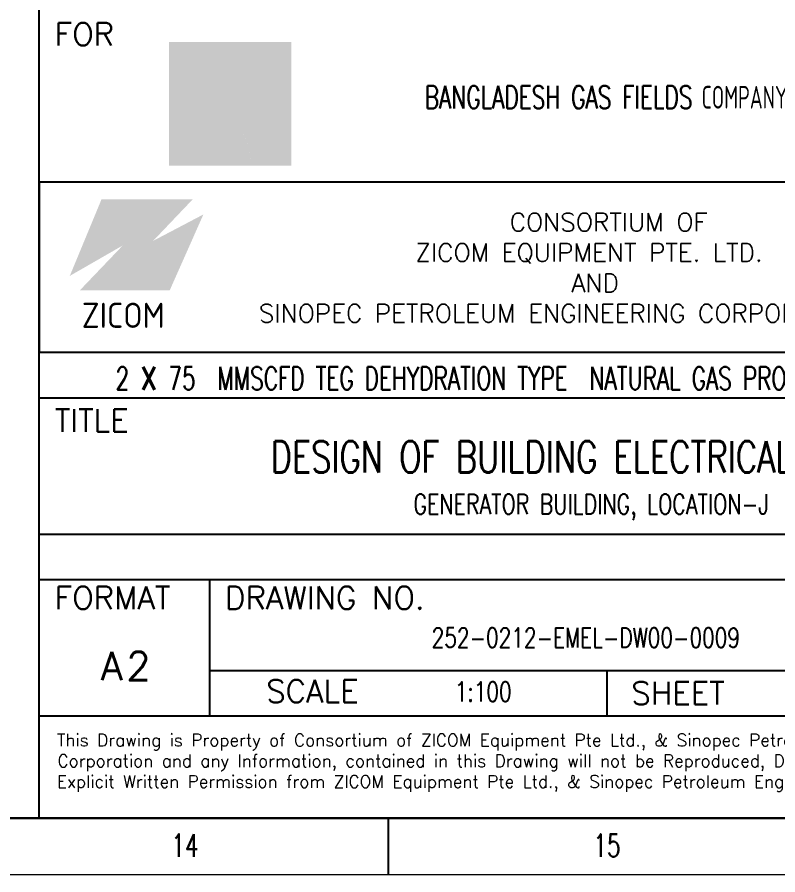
# Model space of a CAD drawing. Header units: inches. Extents: x 1083 to 6056, y 633 to 1543.
# Drawn here: x 1979.5 to 2102.8, y 635.3 to 774.3 of the extents above; entities that cross this region are included whole.
import ezdxf

# ---------------------------------------------------------------- set-up
doc = ezdxf.new("R2010")
doc.units = ezdxf.units.IN
doc.header["$MEASUREMENT"] = 0
doc.layers.add('E-MDB', color=1, linetype='Continuous', lineweight=30)
doc.layers.add('TEG BORDER', color=7, linetype='Continuous')
doc.styles.add('1', font='isocp.shx')
doc.styles.add('TAVE1', font='ROMANS.shx', dxfattribs={"width": 0.75})
doc.styles.add('TEG BORDER', font='txt_qlt.shx', dxfattribs={"width": 0.7, "bigfont": 'hztxt.shx'})

# ---------------------------------------------------------------- blocks, each defined once
blk = doc.blocks.new('BGFCL LOGO')
at = {"layer": 'TEG BORDER', "true_color": 0x208000}
h = blk.add_hatch(color=86, dxfattribs=at)
h.dxf.hatch_style = 1
h.paths.add_polyline_path([(-3.311, 4.651, -0.3364), (2.707, 2.925, -0.250293), (3.335, -2.747, -0.115757), (2.007, -5.006, -0.015601), (1.999, -5.326), (5.618, -5.326), (5.618, 5.563), (-5.159, 5.563), (-5.159, -5.326), (-1.146, -5.326, -0.422857), (-2.276, -1.044), (-1.922, -0.595, 0.077855), (-0.928, 1.081, 0.501674)])
h.paths.add_polyline_path([(-0.382, -1.742), (-0.382, -2.978, -0.544237), (0.126, -4.203, -0.111771), (-0.606, -4.835), (-0.606, 0.445), (-1.015, 0.445), (-1.015, -5.326), (-0.51, -5.326, 0.705169)], flags=17)
at = {"layer": 'TEG BORDER', "true_color": 0xf9d406}
h = blk.add_hatch(color=40, dxfattribs=at)
h.dxf.hatch_style = 1
h.paths.add_polyline_path([(2.707, 2.925, 0.3364), (-3.311, 4.651, -0.501674), (-0.928, 1.081, -0.077855), (-1.922, -0.595), (-2.276, -1.044, 0.422857), (-1.146, -5.326), (-1.015, -5.326), (-1.015, 0.445), (-0.606, 0.445), (-0.606, -4.835, 0.111771), (0.126, -4.203, 0.544237), (-0.382, -2.978), (-0.382, -1.742, -0.705169), (-0.51, -5.326), (1.564, -5.326, 0.232253), (0.315, -1.881, -0.645373), (1.432, 0.431), (1.432, -0.743, 0.666027), (0.983, -1.969, -0.15986), (2.007, -5.006, 0.115757), (3.335, -2.747, 0.250293)])
at = {"layer": 'TEG BORDER', "true_color": 0xfa0505}
h = blk.add_hatch(color=1, dxfattribs=at)
h.dxf.hatch_style = 1
h.paths.add_polyline_path([(1.432, 0.431, 0.645373), (0.315, -1.881, -0.232253), (1.564, -5.326), (1.999, -5.326, 0.175899), (0.983, -1.969, -0.666027), (1.432, -0.743)])
blk = doc.blocks.new('ZICOM LOGO')
at = {"layer": 'TEG BORDER', "true_color": 0xff3333}
blk.add_hatch(color=20, dxfattribs=at).paths.add_polyline_path([(6.201, 2.803), (3.231, -3.888), (-4.69, -3.888), (-0.905, 0.069), (-5.564, -2.608), (-2.768, 4.141), (5.269, 4.141), (1.775, 0.476)])
at = {"layer": 'TEG BORDER', "color": 172, "style": '1'}
blk.add_text('ZICOM', height=2.2147, dxfattribs=at).set_placement((-4.507, -7.183))
blk = doc.blocks.new('252 BORDER A2')
at = {"linetype": 'Continuous'}
blk.add_line((5, 5), (489, 5), dxfattribs=at)
for p, q in [((489, 5), (589, 5)), ((519.75, 0), (519.75, 5))]:
    blk.add_line(p, q)
at = {"color": 5, "lineweight": 15}
blk.add_lwpolyline([(0, 420), (594, 420), (594, 0), (0, 0)], close=True, dxfattribs=at)
blk.add_lwpolyline([(5, 415), (589, 415), (589, 5), (5, 5)], close=True)
at = {"layer": 'TEG BORDER'}
for p, q in [((489, 5), (489, 116)), ((489, 46), (589, 46)), ((489, 42), (589, 42)), ((489, 30), (589, 30)), ((489, 26), (589, 26)), ((504, 26), (504, 14)), ((504, 18), (574, 18)), ((539, 18), (539, 14)), ((489, 14), (589, 14)), ((489, 14), (589, 14))]:
    blk.add_line(p, q, dxfattribs=at)
at = {"layer": 'TEG BORDER', "color": 0}
for q in [(489, 46), (589, 61)]:
    blk.add_line((489, 61), q, dxfattribs=at)
for name, p in [('BGFCL LOGO', (505.588, 67.757)), ('ZICOM LOGO', (497.26, 55.33))]:
    blk.add_blockref(name, p)
at = {"char_height": 2, "width": 2, "attachment_point": 7, "style": 'TEG BORDER'}
for s, insert in [('\\pi-0.033333;14', (500.672, 1.593)), ('\\pi2.2204e-016;15', (537.797, 1.593))]:
    blk.add_mtext(s, dxfattribs=dict(at, insert=insert))
at = {"layer": 'TEG BORDER', "style": 'TEG BORDER'}
for s, height, p in [(' FOR', 2, (489, 73)), (' TITLE', 2, (489, 39)), (' FORMAT', 2, (489, 23.382)), (' DRAWING NO.', 2, (504, 23.382)), ('A', 2.5, (494.425, 17.132)), ('2', 2.5, (496.675, 17.132)), ('SCALE', 2, (508.99, 15.164)), ('SHEET', 2, (541.151, 15))]:
    blk.add_text(s, height=height, dxfattribs=at).set_placement(p)
at = {"layer": 'TEG BORDER', "color": 7, "style": 'TEG BORDER'}
for s, height, p in [('CONSORTIUM OF', 1.6, (530.433, 56.656)), ('ZICOM EQUIPMENT PTE. LTD.', 1.6, (522.131, 53.978)), ('AND', 1.6, (535.871, 51.3)), ('SINOPEC PETROLEUM ENGINEERING CORPORATION', 1.6, (508.34, 48.631)), ('This Drawing is Property of Consortium of ZICOM Equipment Pte Ltd., & Sinopec Petroleum Engineering', 1.0875, (490.561, 11.315)), ('Corporation and any Information, contained in this Drawing will not be Reproduced, Disclosed to others without', 1.0875, (490.612, 9.492)), ('Explicit Written Permission from ZICOM Equipment Pte Ltd., & Sinopec Petroleum Engineering Corporation.', 1.0875, (490.561, 7.67))]:
    blk.add_text(s, height=height, dxfattribs=at).set_placement(p)
at = {"layer": 'TEG BORDER', "lineweight": 25, "char_height": 2, "attachment_point": 4, "style": 'TEG BORDER'}
for s, insert, width in [('{\\C7;BANGLADESH GAS FIELDS\\Fisocp3|c134; CO\\Fisocp3|c0;MPANY\\Fisocp3|c134; L\\Fisocp3|c0;IMI\\Fisocp3|c134;T\\Fisocp3|c0;E\\Fisocp3|c134;D}', (522.952, 68.449), 66.04765), ('\\pt8.5888;2 {\\H1.5x;x\\H0.66667x; 75  MMSCFD TEG DEHYDRATION TYPE  NATURAL GAS PROCESS PLANT}', (495.73, 44.204), 100)]:
    blk.add_mtext(s, dxfattribs=dict(at, insert=insert, width=width))

msp = doc.modelspace()

# ---------------------------------------------------------------- block references
at = {"xscale": 1.8411, "yscale": 1.8411, "zscale": 1.8411}
msp.add_blockref('252 BORDER A2', (1082.74, 635.31), dxfattribs=at)

# ---------------------------------------------------------------- texts
at = {"layer": 'E-MDB', "color": 0, "lineweight": 0, "style": 'TAVE1', "width": 0.75}
for s, height, p in [('DESIGN OF BUILDING ELECTRICAL SYSTEM', 5.101, (2020.58, 700.51)), ('GENERATOR BUILDING, LOCATION-J', 3.2646, (2043.71, 693.76)), ('252-0212-EMEL-DW00-0009', 3.1881, (2046.66, 672.16)), ('1:100', 3.188, (2050.42, 663.41))]:
    msp.add_text(s, height=height, dxfattribs=at).set_placement(p)

doc.saveas('drawing.dxf')
